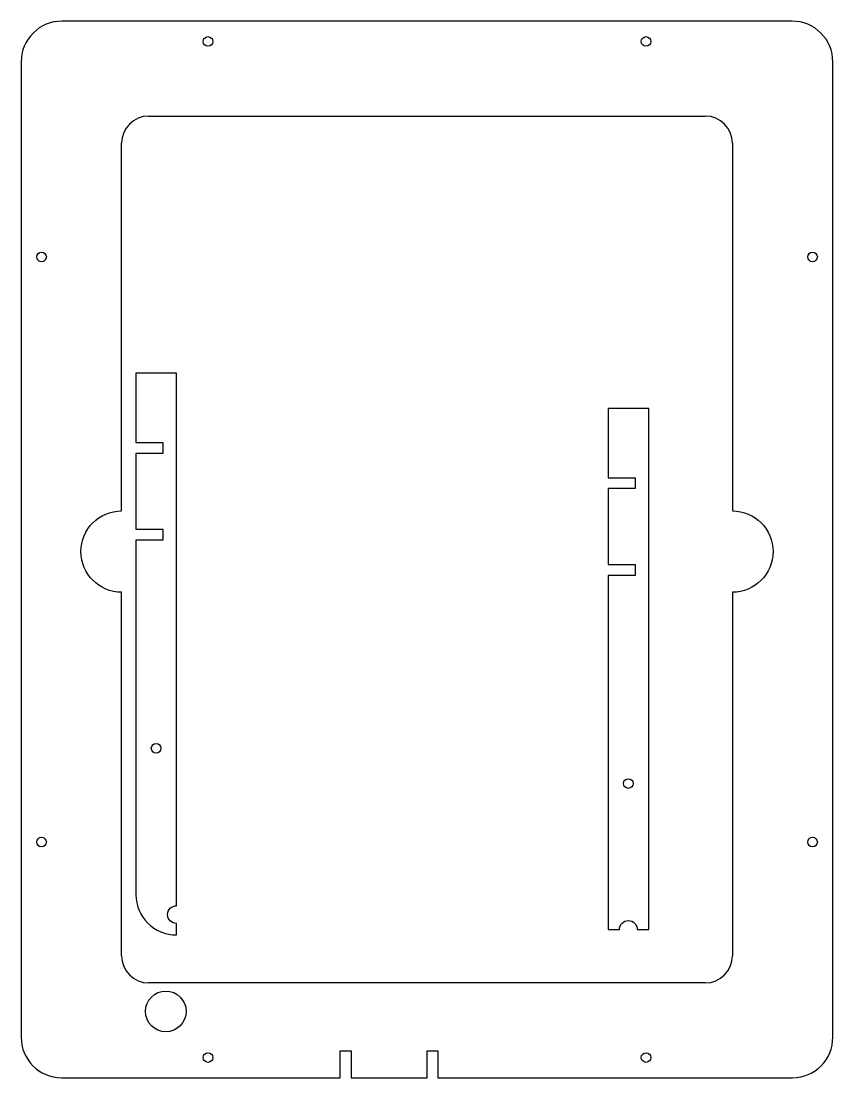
# Model space of a CAD drawing. Extents: x -3298 to -2999, y 181 to 571.
import ezdxf

# ---------------------------------------------------------------- set-up
doc = ezdxf.new("R2010")
doc.units = 0
doc.layers.add('FAB_2$_CUT_2', color=1, linetype='CONTINUOUS')

msp = doc.modelspace()

# ---------------------------------------------------------------- linework, layer by layer
at = {"layer": 'FAB_2$_CUT_2'}
for p, q in [((-3251.4, 535.69), (-3046.4, 535.69)), ((-3261.4, 493.44), (-3261.4, 525.69)), ((-3046.4, 216.19), (-3251.4, 216.19))]:
    msp.add_line(p, q, dxfattribs=at)
for points in [[(-2999.4, 493.44), (-2999.4, 555.69, 0.414214), (-3014.4, 570.69), (-3283.4, 570.69, 0.414214), (-3298.4, 555.69), (-3298.4, 493.44), (-3298.4, 196.19, 0.410961), (-3283.57, 181.19), (-3180.9, 181.19), (-3180.9, 191.19), (-3176.9, 191.19), (-3176.9, 181.19), (-3148.9, 181.19), (-3148.9, 191.19), (-3144.9, 191.19), (-3144.9, 181.19), (-3014.24, 181.19, 0.410961), (-2999.4, 196.19)], [(-3246.18, 379.38), (-3256.18, 379.38), (-3256.18, 248.71, 0.410961), (-3241.18, 233.88), (-3241.18, 238.09, -1), (-3241.18, 244.66), (-3241.18, 440.88), (-3256.18, 440.88), (-3256.18, 415.38), (-3246.18, 415.38), (-3246.18, 411.38), (-3256.18, 411.38), (-3256.18, 383.38), (-3246.18, 383.38)], [(-3072.23, 366.38), (-3082.23, 366.38), (-3082.23, 235.88), (-3078.01, 235.88, -1), (-3071.45, 235.88), (-3067.23, 235.88), (-3067.23, 427.88), (-3082.23, 427.88), (-3082.23, 402.38), (-3072.23, 402.38), (-3072.23, 398.38), (-3082.23, 398.38), (-3082.23, 370.38), (-3072.23, 370.38)]]:
    msp.add_lwpolyline(points, format="xyb", close=True, dxfattribs=at)
for points in [[(-3036.4, 525.69), (-3036.4, 390.19, -1), (-3036.4, 360.19), (-3036.4, 226.19)], [(-3261.4, 226.19), (-3261.4, 360.19, -1), (-3261.4, 390.19), (-3261.4, 493.44)]]:
    msp.add_lwpolyline(points, format="xyb", dxfattribs=at)
for centre, radius in [((-3229.6, 563.19), 1.78), ((-3068.2, 563.19), 1.78), ((-3290.9, 483.79), 1.78), ((-3006.9, 483.79), 1.78), ((-3248.68, 302.68), 1.78), ((-3074.73, 289.68), 1.78), ((-3290.9, 268.09), 1.78), ((-3006.9, 268.09), 1.78), ((-3245.13, 205.69), 7.5), ((-3229.6, 188.69), 1.78), ((-3068.2, 188.69), 1.78)]:
    msp.add_circle(centre, radius, dxfattribs=at)
for centre, start, end in [((-3251.4, 525.69), 90, 180), ((-3046.4, 525.69), 360, 90), ((-3251.4, 226.19), 180, 270), ((-3046.4, 226.19), 270, 360)]:
    msp.add_arc(centre, 10, start, end, dxfattribs=at)

doc.saveas('drawing.dxf')
